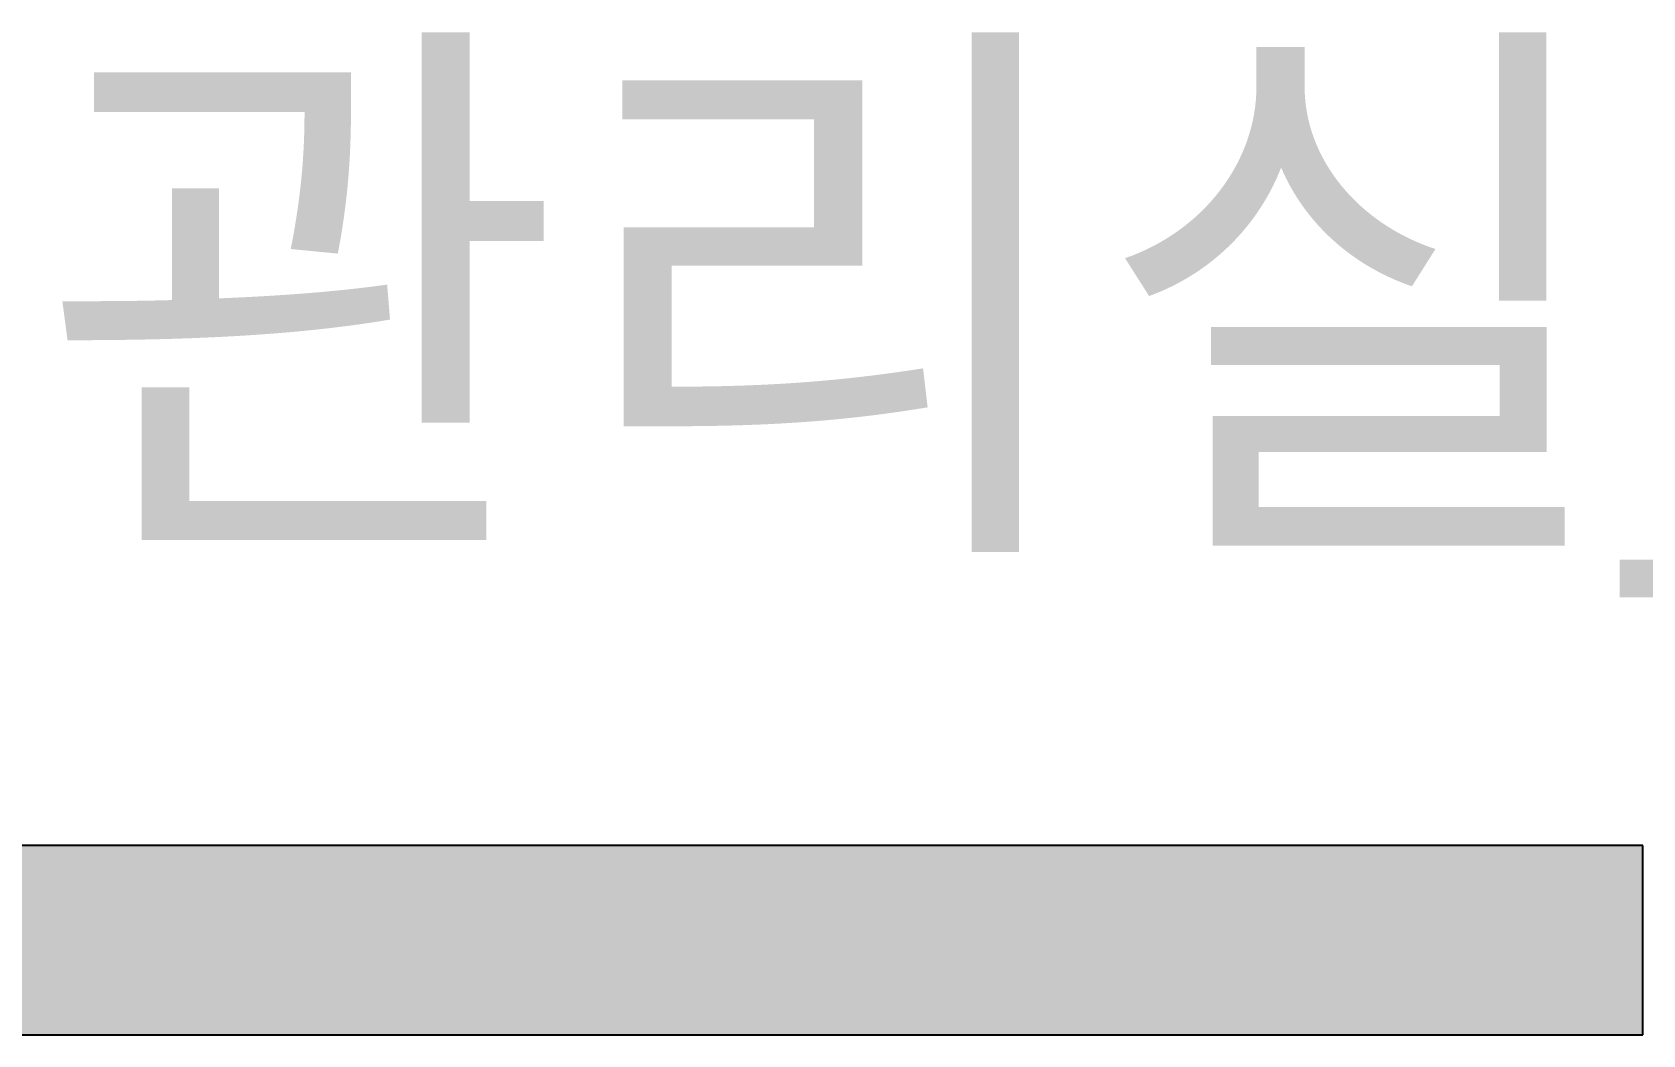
# Model space of a CAD drawing. Header units: millimetres. Extents: x -4 to 86791, y -1 to 44030.
# Drawn here: x 53268 to 54118, y 27468 to 27997 of the extents above; entities that cross this region are included whole.
import ezdxf
from ezdxf.enums import TextEntityAlignment as Align

# ---------------------------------------------------------------- set-up
doc = ezdxf.new("R2010")
doc.units = ezdxf.units.MM
for name, color, linetype in [('03-TEXT', 3, 'Continuous'), ('PUB_HATCH', 8, 'Continuous'), ('WALL', 9, 'Continuous')]:
    doc.layers.add(name, color=color, linetype=linetype)
doc.styles.add('\\M+3B8BC\\M+3C0BA \\M+3B0ED\\M+3B5F1', font='malgun.ttf')

msp = doc.modelspace()

# ---------------------------------------------------------------- hatches: boundary and pattern name
at = {"layer": 'PUB_HATCH'}
msp.add_hatch(color=256, dxfattribs=at).paths.add_polyline_path([(53068.41, 27467.6), (54118.41, 27467.6), (54118.41, 27567.6), (53118.41, 27567.6), (53068.41, 27534.27)])

# ---------------------------------------------------------------- linework, layer by layer
at = {"layer": 'WALL'}
for p, q in [((54118.41, 27567.6), (53118.41, 27567.6)), ((54118.41, 27467.6), (54118.41, 27567.6)), ((53068.41, 27467.6), (54118.41, 27467.6))]:
    msp.add_line(p, q, dxfattribs=at)

# ---------------------------------------------------------------- texts
at = {"layer": '03-TEXT', "style": '\\M+3B8BC\\M+3C0BA \\M+3B0ED\\M+3B5F1'}
msp.add_text('\\M+3B0FC\\M+3B8AE\\M+3BDC7_3', height=222.2222, dxfattribs=at).set_placement((53270.19, 27968.95), align=Align.TOP_LEFT)

doc.saveas('drawing.dxf')
